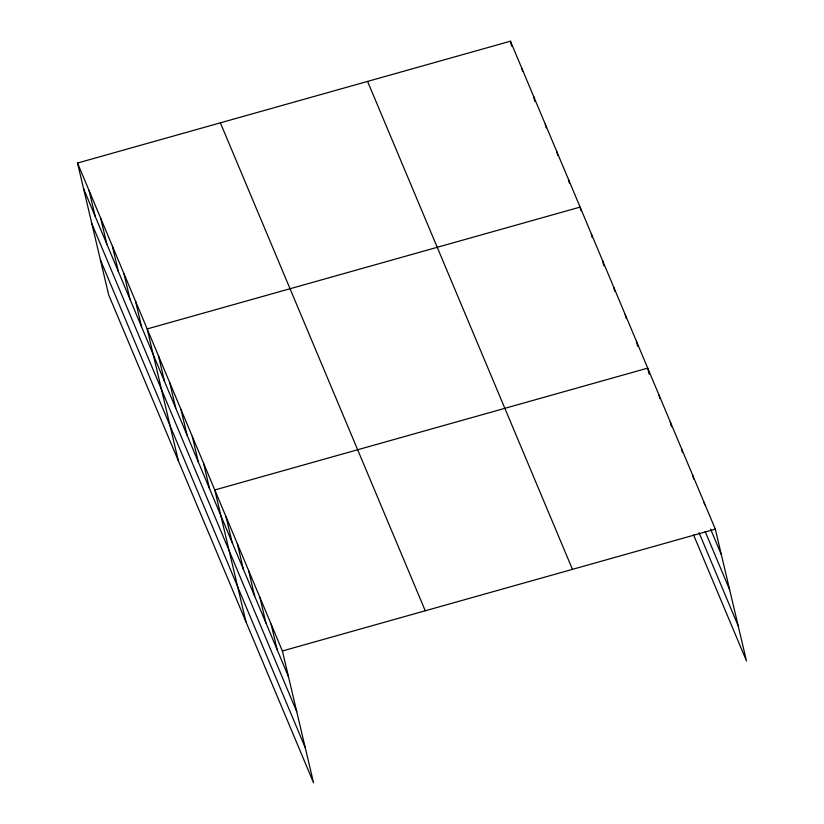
<?xml version="1.0" encoding="UTF-8"?>
<svg xmlns="http://www.w3.org/2000/svg" width="824" height="824" viewBox="0 0 824 824"><rect width="100%" height="100%" fill="white"/><g stroke="black" fill="none" stroke-linecap="round" stroke-linejoin="round"><path stroke-width="1.24" d="M77.518 163.039L282.395 650.981L313.553 782.8L108.675 294.858L77.518 163.039L510.447 41.2L715.325 529.142L746.482 660.961L693.571 534.941M282.395 650.981L715.325 529.142M710.618 529.142L721.402 554.82M705.179 531.501L729.673 589.84M699.01 532.582L738.211 625.931M367.576 81.411L572.464 569.353M220.379 122.838L425.266 610.78M83.585 188.717L288.472 676.659M91.866 223.747L296.743 711.689M100.394 259.828L305.282 747.77M704.057 502.3L704.633 504.752M692.788 475.469L693.654 479.135M681.52 448.627L682.385 452.304M670.252 421.795L671.406 426.688M658.984 394.954L659.849 398.62M649.158 374.23L647.716 368.122L214.786 489.961L245.943 621.78M636.447 341.28L637.601 346.173M625.179 314.449L626.044 318.116M613.911 287.607L614.776 291.274M602.643 260.775L603.796 265.668M591.375 233.934L592.24 237.6M580.971 210.769L580.106 207.102L147.177 328.941L178.334 460.76M568.498 179.447L569.363 183.113M556.88 151.801L557.745 155.468M545.272 124.146L546.137 127.823M533.664 96.501L534.817 101.393M522.056 68.845L522.632 71.297M510.447 41.2L511.601 46.093M271.127 624.149L277.194 649.827M259.859 597.307L265.925 622.985M248.59 570.476L254.657 596.154M237.322 543.634L243.389 569.312M226.054 516.803L232.121 542.48M203.518 463.129L209.584 488.807M192.25 436.287L198.316 461.965M180.981 409.456L187.048 435.134M169.713 382.614L175.78 408.292M158.445 355.783L164.512 381.45M135.569 301.296L141.635 326.974M123.95 273.64L130.027 299.318M112.342 245.995L118.409 271.673M100.734 218.339L106.801 244.017M89.126 190.694L95.193 216.372"/></g></svg>
